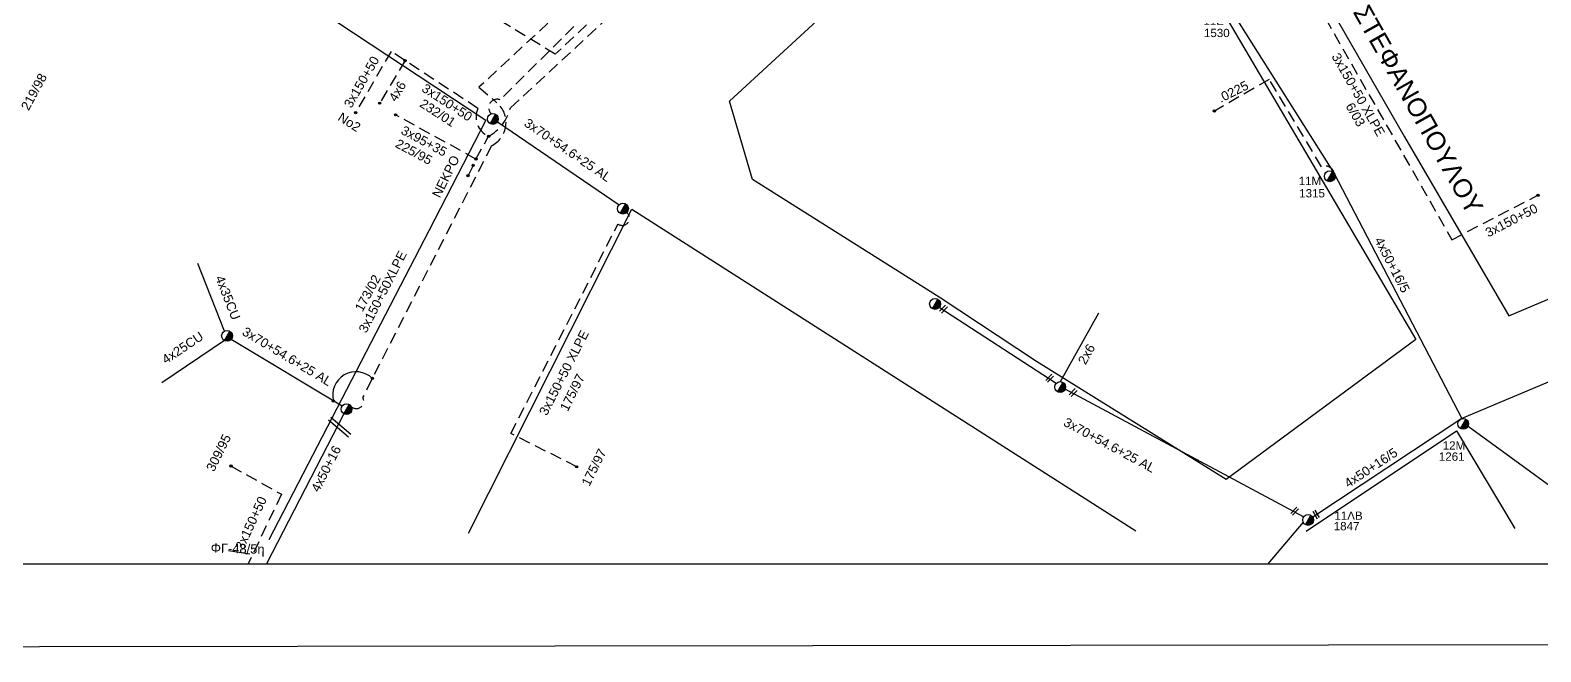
# Model space of a CAD drawing. Header units: millimetres. Extents: x -2590 to -1162, y 240 to 778.
# Drawn here: x -2170.9 to -2006.8, y 239.7 to 307.3 of the extents above; entities that cross this region are included whole.
import ezdxf
from ezdxf.enums import TextEntityAlignment as Align

# ---------------------------------------------------------------- set-up
doc = ezdxf.new("R2010")
doc.units = ezdxf.units.MM
doc.linetypes.add('DASHED', pattern=[19.05, 12.7, -6.35])
for name, color, linetype in [('2x6', 7, 'SYN_LINE'), ('3x150+50', 7, 'Continuous'), ('3x150+50 XLPE', 7, 'SYN_LINE'), ('3X150+70AL', 7, 'Continuous'), ('3x150AL+50CU', 7, 'Continuous'), ('3x95+35', 7, 'Continuous'), ('4x25CU', 7, 'Continuous'), ('4x35CU', 7, 'DASHED'), ('4x50+16', 7, 'Continuous'), ('4x50+16_5', 7, 'Continuous'), ('4x6', 7, 'SYN_LINE'), ('TEXT ΚΑΛΩΔΙΩΝ', 7, 'Continuous'), ('Άγνωστα', 7, 'Continuous'), ('Επιγραφές - Σχήματα', 7, 'Continuous'), ('Μηχανική τομή', 7, 'Continuous'), ('ΝΕΚΡΟ', 7, 'DASHED'), ('ΠΙΝΑΚΙΔΑ', 7, 'Continuous'), ('Στύλος ΦΜ', 7, 'Continuous'), ('Στύλος ΦΜ @ 1', 7, 'Continuous'), ('Συνδέσεις', 7, 'Continuous'), ('Συνεστραμμένα ΧΤ   3x70+54.6+25 AL', 7, 'SYN_LINE'), ('Τομή', 7, 'Continuous'), ('ΥΠΟΒΑΘΡΟ ΔΕΗ', 7, 'Continuous'), ('Υπόγεια Καλώδια Δικτύου ΧΤ   .15', 7, 'DASHED'), ('Υπόγεια καλώδια Παροχών ΧΤ   .0225', 7, 'DASHED')]:
    doc.layers.add(name, color=color, linetype=linetype)
doc.styles.add('arial', font='ARIAL.TTF')
doc.styles.get("Standard").update_dxf_attribs({"font": 'ARIAL.TTF'})
doc.linetypes.add('SYN_LINE', pattern='A,0.5,-0.0001,["/\\/\\/\\/",Standard,S=0.1,R=0,X=0,Y=-0.05],-0.25', length=0.7501)
doc.dimstyles.new('ISO-25', dxfattribs={"dimtxt": 2.5, "dimasz": 2.5, "dimexe": 1.25, "dimexo": 0.625, "dimtad": 1, "dimtxsty": 'Standard', "dimcen": 2.5, "dimadec": 0, "dimazin": 0, "dimtfac": 1, "dimtmove": 0, "dimatfit": 3, "dimfxl": 1, "dimarcsym": 0})

# ---------------------------------------------------------------- blocks, each defined once
blk = doc.blocks.new('ΥΠΑΡΧΩΝ ΤΣΙΜΕΝΤΕΝΙΟΣ ΣΤΥΛΟΣ')
at = {"layer": 'Στύλος ΦΜ'}
blk.add_hatch(color=256, dxfattribs=at).paths.add_polyline_path([(-1.29, -2.28, 0.574793), (2.62, 0, 0.268822), (1.3, 2.27)])
blk.add_line((-1.29, -2.28), (1.3, 2.27), dxfattribs=at)
blk.add_circle((0, 0), 2.62, dxfattribs=at)
at = {"layer": 'Στύλος ΦΜ', "flags": 4}
for tag, p in [('ΑΡΙΘΜΟΣ', (-4.68, 8.05)), ('ΤΥΠΟΣ', (-4.91, 3.03))]:
    blk.add_attdef(tag, p, '', height=4, dxfattribs=at)
blk = doc.blocks.new('ΜΗΧΑΝΙΚΗ ΤΟΜΗ')
at = {"layer": 'Μηχανική τομή', "ltscale": 40}
for p, q in [((0, 0.76), (-3.79, 0.76)), ((0, -0.34), (-3.79, -0.34))]:
    blk.add_line(p, q, dxfattribs=at)
blk = doc.blocks.new('_ΣΥΝΔΕΣΗ')
at = {"layer": 'Συνδέσεις', "linetype": 'SYN_LINE', "ltscale": 40}
blk.add_hatch(color=256, dxfattribs=at).paths.add_polyline_path([(0.5, -0.01, 1), (-0.5, -0.01, 1)])
at = {"layer": 'Συνδέσεις'}
blk.add_circle((0, -0.01), 0.5, dxfattribs=at)
blk = doc.blocks.new('ΤΟΜΗ')
at = {"layer": 'Τομή', "ltscale": 40}
for p, q in [((-0.03, -1.92), (-11.4, -1.92)), ((-0.03, -3.42), (-11.4, -3.42))]:
    blk.add_line(p, q, dxfattribs=at)

msp = doc.modelspace()

# ---------------------------------------------------------------- linework, layer by layer
at = {"layer": '2x6', "color": 6, "linetype": 'SYN_LINE', "lineweight": -3, "ltscale": 10}
msp.add_lwpolyline([(-2059, 269.09), (-2054.83, 276.57)], dxfattribs=at)
at = {"layer": '3x150+50', "color": 2, "linetype": 'DASHED', "lineweight": -3, "ltscale": 0.1}
msp.add_lwpolyline([(-2121.15, 295.77, -0.405607), (-2122.32, 298.8), (-2131.74, 305), (-2135.59, 298.33)], format="xyb", dxfattribs=at)
at = {"layer": '3x150+50', "color": 6, "linetype": 'DASHED', "lineweight": -3, "ltscale": 0.1}
msp.add_lwpolyline([(-2149.13, 259.91), (-2143.66, 256.85), (-2147.26, 249.27)], dxfattribs=at)
at = {"layer": '3x150+50 XLPE', "color": 30, "linetype": 'DASHED', "lineweight": -3, "ltscale": 0.1}
for points in [[(-2100.73, 321.03), (-2122.2, 301.1), (-2120.24, 299.42, -0.541428), (-2120.84, 294.73), (-2134.82, 267.39, -0.851728), (-2136.05, 266.36)], [(-2031.81, 311.31, 0.465798), (-2030.22, 308.59), (-2016.48, 284.52), (-2007.14, 289.36)]]:
    msp.add_lwpolyline(points, format="xyb", dxfattribs=at)
at = {"layer": '3x150+50 XLPE', "color": 173, "linetype": 'DASHED', "lineweight": -3, "ltscale": 0.1}
msp.add_lwpolyline([(-2111.56, 259.83), (-2118.71, 263.44), (-2107.08, 286.23, 0.991779), (-2106.15, 287.48, -0.9963)], format="xyb", dxfattribs=at)
at = {"layer": '3X150+70AL', "color": 173, "linetype": 'DASHED', "lineweight": -3, "ltscale": 0.1}
msp.add_lwpolyline([(-2100.8, 317.95, -0.446908), (-2103.75, 315.74), (-2119.9, 299.74, 0.816526), (-2120.84, 298.21, 0.390102)], format="xyb", dxfattribs=at)
at = {"layer": '3x150AL+50CU', "color": 2, "linetype": 'DASHED', "lineweight": -3, "ltscale": 0.1}
msp.add_lwpolyline([(-2122.52, 293.29), (-2121.15, 295.77, 0.206648), (-2118.77, 298.85), (-2098.68, 317.46), (-2099.9, 318.78)], format="xyb", dxfattribs=at)
at = {"layer": '3x95+35', "color": 2, "linetype": 'DASHED', "lineweight": -3, "ltscale": 0.1}
msp.add_lwpolyline([(-2122.52, 293.29), (-2131.25, 298.1)], dxfattribs=at)
at = {"layer": '4x25CU', "color": 30, "linetype": 'SYN_LINE', "lineweight": -3, "ltscale": 10}
msp.add_lwpolyline([(-2149.85, 273.55), (-2156.66, 268.97)], dxfattribs=at)
at = {"layer": '4x35CU', "color": 30, "linetype": 'SYN_LINE', "lineweight": -3, "ltscale": 10}
msp.add_lwpolyline([(-2149.85, 274.58), (-2152.75, 281.94)], dxfattribs=at)
at = {"layer": '4x50+16', "color": 6, "linetype": 'Continuous', "lineweight": -3, "ltscale": 0.1}
msp.add_lwpolyline([(-2136.87, 265.59), (-2145.26, 249.27)], dxfattribs=at)
at = {"layer": '4x50+16_5', "color": 151, "linetype": 'Continuous', "lineweight": -3, "ltscale": 0.1}
for points in [[(-2039.79, 308.36), (-2029.26, 291.73), (-2015.4, 265.07)], [(-2014.72, 264.25), (-1997.78, 251.89)]]:
    msp.add_lwpolyline(points, dxfattribs=at)
at = {"layer": '4x50+16_5', "color": 6, "linetype": 'Continuous', "lineweight": -3, "ltscale": 0.1}
for points in [[(-1963.01, 286.28), (-1990.95, 275.38), (-2015.4, 265.07), (-2031.59, 254.35)], [(-2032.64, 253.81), (-2036.49, 249.27)]]:
    msp.add_lwpolyline(points, dxfattribs=at)
at = {"layer": '4x6', "color": 2, "linetype": 'DASHED', "lineweight": -3, "ltscale": 0.1}
msp.add_lwpolyline([(-2130.22, 304), (-2132.98, 299.37)], dxfattribs=at)
at = {"layer": 'ΝΕΚΡΟ', "linetype": 'Continuous', "lineweight": -3, "ltscale": 0.1}
msp.add_lwpolyline([(-2122.82, 292.6), (-2123.37, 291.49)], dxfattribs=at)
at = {"layer": 'ΠΙΝΑΚΙΔΑ', "linetype": 'Continuous', "lineweight": -3, "ltscale": 0.1}
msp.add_lwpolyline([(-1161.6, 241.57), (-2590.11, 239.72), (-2590.12, 761.97), (-1161.61, 763.82)], close=True, dxfattribs=at)
at = {"layer": 'ΠΙΝΑΚΙΔΑ', "linetype": 'Continuous', "lineweight": -3}
msp.add_lwpolyline([(-2586.4, 249.27), (-1235.78, 249.27), (-1235.78, 758.19), (-2586.4, 758.19)], close=True, dxfattribs=at)
at = {"layer": 'Συνεστραμμένα ΧΤ   3x70+54.6+25 AL', "color": 173, "linetype": 'SYN_LINE', "lineweight": -3, "ltscale": 10}
msp.add_lwpolyline([(-2120.18, 297.34), (-2106.96, 288.33)], dxfattribs=at)
at = {"layer": 'Συνεστραμμένα ΧΤ   3x70+54.6+25 AL', "color": 6, "linetype": 'SYN_LINE', "lineweight": -3, "ltscale": 10}
for points in [[(-2059.49, 268.88), (-2072.18, 277.16)], [(-2032.59, 254.38), (-2058.51, 268.26)]]:
    msp.add_lwpolyline(points, dxfattribs=at)
at = {"layer": 'Συνεστραμμένα ΧΤ   3x70+54.6+25 AL', "color": 30, "linetype": 'SYN_LINE', "lineweight": -3, "ltscale": 10}
msp.add_lwpolyline([(-2137.07, 266.42), (-2149.13, 273.66)], dxfattribs=at)
at = {"layer": 'ΥΠΟΒΑΘΡΟ ΔΕΗ', "lineweight": -3}
for points in [[(-2010.28, 276.26), (-1978.57, 289.65), (-1942.43, 304.85), (-1970.66, 369.29), (-1990.55, 361.77), (-2047.03, 339.9), (-2021.63, 295.71), (-2010.28, 276.26)], [(-2092.47, 291.07), (-2094.96, 299.57), (-2056.48, 335.06), (-2050.48, 324.84), (-2020.38, 273.66), (-2041.02, 258.45), (-2061.61, 271.29), (-2072.19, 278.26), (-2092.47, 291.07)], [(-2204.53, 249.27), (-2205.96, 261.38), (-2184.22, 293.21), (-2162.91, 324.74), (-2139.43, 309.4), (-2121.43, 297.52), (-2127.6, 285.55), (-2145.01, 251.9)], [(-2123.31, 252.6), (-2105.58, 287.83), (-2050.82, 252.88)], [(-2032.33, 252.82), (-2015.98, 263.73), (-2009.65, 253.12)]]:
    msp.add_lwpolyline(points, dxfattribs=at)
at = {"layer": 'ΥΠΟΒΑΘΡΟ ΔΕΗ', "lineweight": -3, "ltscale": 0.1}
msp.add_arc((-2135.54, 267.61), 2.55, 46.0195, 194.3689, dxfattribs=at)
at = {"layer": 'Υπόγεια Καλώδια Δικτύου ΧΤ   .15', "color": 85, "linetype": 'DASHED', "lineweight": -3, "ltscale": 0.1}
msp.add_lwpolyline([(-2100.35, 318.37, -0.403975), (-2103.55, 314.42), (-2113.9, 304.7), (-2124.84, 311.36)], format="xyb", dxfattribs=at)
at = {"layer": 'Υπόγεια καλώδια Παροχών ΧΤ   .0225', "color": 151, "linetype": 'DASHED', "lineweight": -3, "ltscale": 0.1}
msp.add_lwpolyline([(-2029.26, 291.74, 0.468037), (-2030.65, 292.46), (-2036.33, 301.95), (-2042.29, 298.51)], format="xyb", dxfattribs=at)

# ---------------------------------------------------------------- block references
at = {"layer": 'Μηχανική τομή', "lineweight": -3, "xscale": 0.2499999999999676, "yscale": 0.2499999999999676, "zscale": 0.2499999999999676}
for p, rotation in [((-2071.35, 277.29), 46.02212049833378), ((-2059.81, 269.76), 46.02212049833378), ((-2057.26, 268.2), 46.02212049833378), ((-2033.2, 255.31), 46.02212049833379), ((-2031.44, 255.09), 119.9833882894891)]:
    msp.add_blockref('ΜΗΧΑΝΙΚΗ ΤΟΜΗ', p, dxfattribs=dict(at, rotation=rotation))
at = {"layer": 'Στύλος ΦΜ @ 1', "lineweight": -3, "ltscale": 40}
ref = msp.add_blockref('ΥΠΑΡΧΩΝ ΤΣΙΜΕΝΤΕΝΙΟΣ ΣΤΥΛΟΣ', (-2040.11, 308.85), dxfattribs=dict(at, xscale=0.2249999999999943, yscale=0.2249999999999943, zscale=0.2249999999999943))
ref.add_attrib('ΤΥΠΟΣ', '11E', dxfattribs={"layer": 'Στύλος ΦΜ', "height": 0.9, "flags": 4}).set_placement((-2043.49, 307.62), align=Align.BOTTOM_LEFT)
ref.add_attrib('ΑΡΙΘΜΟΣ', '1530', (-2043.42, 306.55), dxfattribs={"layer": 'Στύλος ΦΜ', "height": 0.9, "flags": 4})
at = {"layer": 'Στύλος ΦΜ @ 1', "lineweight": -3, "ltscale": 40, "xscale": 0.2249999999999943, "yscale": 0.2249999999999943, "zscale": 0.2249999999999943}
for p in [(-2120.68, 297.65), (-2106.55, 287.9), (-2072.64, 277.54), (-2149.56, 274.07), (-2059.04, 268.5), (-2136.58, 266.1)]:
    msp.add_blockref('ΥΠΑΡΧΩΝ ΤΣΙΜΕΝΤΕΝΙΟΣ ΣΤΥΛΟΣ', p, dxfattribs=at)
at = {"layer": 'Στύλος ΦΜ @ 1', "lineweight": -3, "ltscale": 40}
ref = msp.add_blockref('ΥΠΑΡΧΩΝ ΤΣΙΜΕΝΤΕΝΙΟΣ ΣΤΥΛΟΣ', (-2029.75, 291.42), dxfattribs=dict(at, xscale=0.2249999999999943, yscale=0.2249999999999943, zscale=0.2249999999999943))
ref.add_attrib('ΤΥΠΟΣ', '11M', dxfattribs={"layer": 'Στύλος ΦΜ', "height": 0.9, "flags": 4}).set_placement((-2033.13, 290.19), align=Align.BOTTOM_LEFT)
ref.add_attrib('ΑΡΙΘΜΟΣ', '1315', (-2033.07, 289.12), dxfattribs={"layer": 'Στύλος ΦΜ', "height": 0.9, "flags": 4})
ref = msp.add_blockref('ΥΠΑΡΧΩΝ ΤΣΙΜΕΝΤΕΝΙΟΣ ΣΤΥΛΟΣ', (-2015.25, 264.5), dxfattribs=dict(at, xscale=0.2249999999999943, yscale=0.2249999999999943, zscale=0.2249999999999943))
ref.add_attrib('ΤΥΠΟΣ', '12M', dxfattribs={"layer": 'Στύλος ΦΜ', "height": 0.9, "flags": 4}).set_placement((-2017.48, 261.43), align=Align.BOTTOM_LEFT)
ref.add_attrib('ΑΡΙΘΜΟΣ', '1261', (-2017.9, 260.49), dxfattribs={"layer": 'Στύλος ΦΜ', "height": 0.9, "flags": 4})
ref = msp.add_blockref('ΥΠΑΡΧΩΝ ΤΣΙΜΕΝΤΕΝΙΟΣ ΣΤΥΛΟΣ', (-2032.1, 254.05), dxfattribs=dict(at, xscale=0.2249999999999943, yscale=0.2249999999999943, zscale=0.2249999999999943))
ref.add_attrib('ΤΥΠΟΣ', '11ΛB', dxfattribs={"layer": 'Στύλος ΦΜ', "height": 0.9, "flags": 4}).set_placement((-2029.25, 253.8), align=Align.BOTTOM_LEFT)
ref.add_attrib('ΑΡΙΘΜΟΣ', '1847', (-2029.32, 252.93), dxfattribs={"layer": 'Στύλος ΦΜ', "height": 0.9, "flags": 4})
at = {"layer": 'Συνδέσεις', "lineweight": -3, "xscale": 0.25, "yscale": 0.25, "zscale": 0.25}
for p in [(-2130.22, 304), (-2132.98, 299.37), (-2135.59, 298.33), (-2131.25, 298.1), (-2042.29, 298.51), (-2121.15, 295.77), (-2122.82, 292.61), (-2122.52, 293.29), (-2123.37, 291.49), (-2007.14, 289.36), (-2133.76, 269.45), (-2138.01, 266.98), (-2149.13, 259.91), (-2111.56, 259.83)]:
    msp.add_blockref('_ΣΥΝΔΕΣΗ', p, dxfattribs=at)
at = {"layer": 'Τομή', "lineweight": -3, "xscale": 0.2499999999999996, "yscale": 0.2499999999999996, "zscale": 0.2499999999999996, "rotation": 139.1989227472854}
msp.add_blockref('ΤΟΜΗ', (-2138.84, 264.58), dxfattribs=at)

# ---------------------------------------------------------------- texts
at = {"layer": 'TEXT ΚΑΛΩΔΙΩΝ', "linetype": 'Continuous', "lineweight": -3, "ltscale": 0.1}
for s, rotation, p in [('3x150+50', 59.9638, (-2134.95, 301.67)), ('3x150+50 XLPE', 299.7123, (-2026.64, 300.3)), ('4x6', 59.1561, (-2131.05, 300.66)), ('3x150+50', 326.6592, (-2125.65, 299.45)), ('.0225', 26.7629, (-2040.25, 300.62)), ('3x70+54.6+25 AL', 325.7174, (-2112.54, 294.27)), ('3x95+35', 331.6709, (-2128.15, 295.25)), ('ΝΕΚΡΟ', 63.4146, (-2125.8, 291.4)), ('3x150+50 ', 27.3694, (-2009.84, 286.71)), ('4x50+16/5', 297.4536, (-2022.96, 281.79)), ('3x150+50XLPE', 62.9286, (-2132.66, 278.86)), ('4x35CU', 291.5084, (-2149.47, 278.22)), ('4x25CU', 33.9232, (-2154.39, 272.78)), ('3x70+54.6+25 AL', 329.0045, (-2143.03, 271.83)), ('3x150+50 XLPE', 62.9713, (-2112.96, 270.06)), ('2x6', 60.869, (-2056.18, 272.08)), ('3x70+54.6+25 AL', 331.8221, (-2053.68, 262.2)), ('4x50+16', 62.7946, (-2138.81, 259.62)), ('4x50+16/5', 33.5098, (-2025.28, 259.73)), ('3x150+50', 65.1825, (-2146.96, 253.71))]:
    msp.add_text(s, height=1, rotation=rotation, dxfattribs=at).set_placement(p, align=Align.MIDDLE_CENTER)
at = {"layer": 'TEXT ΚΑΛΩΔΙΩΝ', "linetype": 'Continuous', "lineweight": -3, "ltscale": 0.1, "insert": (-2130.9, 295.53), "char_height": 1, "attachment_point": 1, "rotation": 331.6709}
msp.add_mtext_dynamic_manual_height_columns('225/95', width=1.8, gutter_width=0, heights=[0.73], dxfattribs=at)
at = {"layer": 'Άγνωστα', "color": 7, "lineweight": -3, "char_height": 1, "attachment_point": 1}
for s, insert, rotation in [('219/98', (-2172, 298.97), 61.5598), ('232/01', (-2128.18, 299.9), 327), ('6/03', (-2027.2, 299.55), 300), ('No2', (-2137.08, 298.42), 327.2563), ('173/02', (-2135.73, 277.08), 61.5598), ('175/97', (-2113.44, 266.22), 63.6406), ('309/95', (-2151.88, 259.67), 63.6406), ('175/97', (-2111.09, 258.08), 63.6406)]:
    msp.add_mtext_dynamic_manual_height_columns(s, width=1.8, gutter_width=0, heights=[0.73], dxfattribs=dict(at, insert=insert, rotation=rotation))
at = {"layer": 'Άγνωστα', "color": 7, "lineweight": -3}
note = msp.add_mtext_dynamic_manual_height_columns('ΦΓ-48/5η\\P', width=1.8, gutter_width=2.31, heights=[0.73, 0], dxfattribs=dict(at, insert=(-2155.43, 251.6), char_height=1, attachment_point=1, rotation=358.6703))
at = {"layer": 'ΥΠΟΒΑΘΡΟ ΔΕΗ', "lineweight": -3, "ltscale": 40, "insert": (-2025.54, 310.28), "char_height": 2, "width": 26.3134, "attachment_point": 1, "rotation": 299.4696, "style": 'arial'}
msp.add_mtext('ΣΤΕΦΑΝΟΠΟΥΛΟΥ', dxfattribs=at)

# ---------------------------------------------------------------- leaders
at = {"layer": 'Επιγραφές - Σχήματα', "ltscale": 40}
msp.add_leader([(-2147.08, 250.33), (-2149.42, 250.71)], dimstyle='ISO-25', override={"dimasz": 0.5, "dimtad": 0}, dxfattribs=at)

doc.saveas('drawing.dxf')
